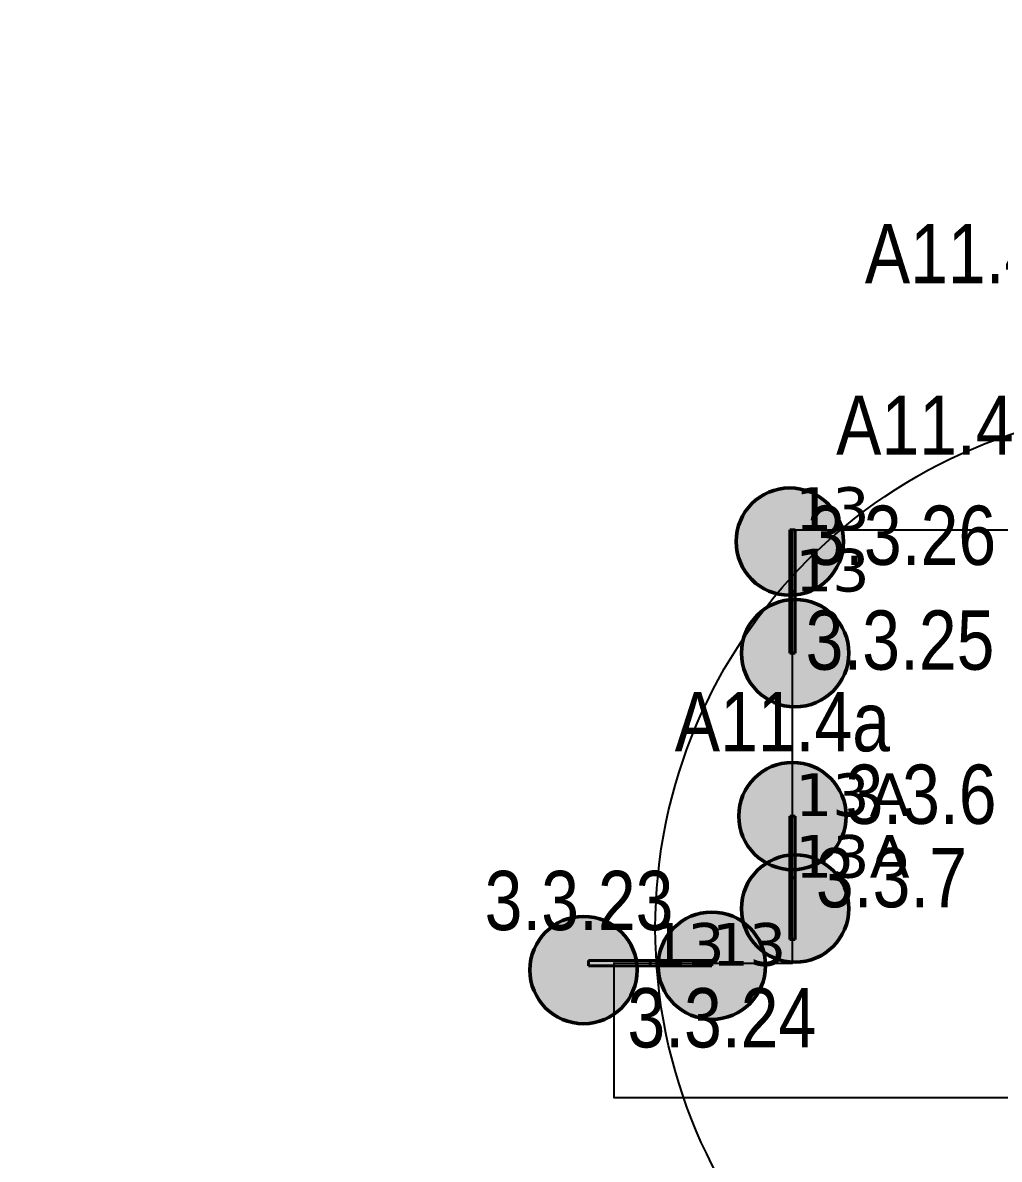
# Model space of a CAD drawing. Header units: millimetres. Extents: x -243740 to 150609, y -473655 to -165121.
# Drawn here: x -228775 to -224657, y -388168 to -383374 of the extents above; entities that cross this region are included whole.
import ezdxf
from ezdxf.enums import TextEntityAlignment as Align

# ---------------------------------------------------------------- set-up
doc = ezdxf.new("R2010")
doc.units = ezdxf.units.MM
doc.layers.add('_Гр.ЩД-1А.5.9.I2.3', color=6, linetype='Continuous')
for name, color, linetype, lineweight in [('_освещение_dali', 3, 'Continuous', 50), ('DLX_FL2_LUM 7', 5, 'Continuous', 40), ('Аварийное_овещение', 1, 'Continuous', 30), ('Освещение', 5, 'Continuous', 30)]:
    doc.layers.add(name, color=color, linetype=linetype, lineweight=lineweight)
doc.layers.add('DLX_FL2_LUM 10', color=7, linetype='Continuous', lineweight=40, true_color=0xfb1804)
doc.styles.add('Arial Narrow_6', font='ARIALN.TTF', dxfattribs={"height": 193.245432})
doc.styles.get("Standard").update_dxf_attribs({"font": 'ARIALN.TTF'})
doc.styles.add('TableTextStyle', font='')
doc.styles.get('TableTextStyle').set_extended_font_data('VERDANA.TTF')
doc.linetypes.add('Truba', pattern='A,3e-05,[4,MSH_7,S=1,R=0,X=0,Y=0],-3.022072', length=3.022102)

# ---------------------------------------------------------------- blocks, each defined once
blk = doc.blocks.new('A$C453ecf4b')
at = {"layer": 'Аварийное_овещение', "lineweight": 40, "style": 'Arial Narrow_6'}
blk.add_text('А11.4а', height=250, dxfattribs=at).set_placement((9415.9, 12964.6))
blk = doc.blocks.new('dgdg')
at = {"layer": 'DLX_FL2_LUM 10'}
for points in [[(9099.2, 10457, 0), (9099.2, 10717, 0)], [(9099.2, 10717, 0), (9099.2, 10717, 0)], [(9099.2, 10717, 0), (9099.2, 10457, 0)], [(9099.2, 10717, 0), (9121.7, 10717, 0)], [(9121.7, 10717, 0), (9099.2, 10717, 0)], [(9099.2, 10717, 0), (9099.2, 10717, 0)], [(9099.2, 10717, 0), (9099.2, 10457, 0)], [(9121.7, 10717, 0), (9099.2, 10717, 0)], [(9099.2, 10457, 0), (9099.2, 10717, 0)], [(9099.2, 10717, 0), (9121.7, 10717, 0)], [(9121.7, 10717, 0), (9121.7, 10457, 0)], [(9121.7, 10457, 0), (9121.7, 10717, 0)], [(9121.7, 10717, 0), (9121.7, 10717, 0)], [(9121.7, 10717, 0), (9121.7, 10717, 0)], [(9121.7, 10457, 0), (9121.7, 10717, 0)], [(9121.7, 10717, 0), (9121.7, 10457, 0)], [(9121.7, 10457, 0), (9099.2, 10457, 0)], [(9099.2, 10457, 0), (9099.2, 10457, 0)], [(9099.2, 10457, 0), (9121.7, 10457, 0)], [(9099.2, 10457, 0), (9099.2, 10457, 0)], [(9099.2, 10457, 0), (9121.7, 10457, 0)], [(9121.7, 10457, 0), (9099.2, 10457, 0)], [(9099.2, 10197, 0), (9099.2, 10456.9, 0)], [(9099.2, 10456.9, 0), (9099.2, 10456.9, 0)], [(9099.2, 10456.9, 0), (9099.2, 10197, 0)], [(9099.2, 10456.9, 0), (9121.7, 10456.9, 0)], [(9121.7, 10456.9, 0), (9099.2, 10456.9, 0)], [(9099.2, 10456.9, 0), (9099.2, 10456.9, 0)], [(9099.2, 10456.9, 0), (9099.2, 10197, 0)], [(9121.7, 10456.9, 0), (9099.2, 10456.9, 0)], [(9099.2, 10197, 0), (9099.2, 10456.9, 0)], [(9099.2, 10456.9, 0), (9121.7, 10456.9, 0)], [(9121.7, 10457, 0), (9121.7, 10457, 0)], [(9121.7, 10457, 0), (9121.7, 10457, 0)], [(9121.7, 10456.9, 0), (9121.7, 10197, 0)], [(9121.7, 10197, 0), (9121.7, 10456.9, 0)], [(9121.7, 10456.9, 0), (9121.7, 10456.9, 0)], [(9121.7, 10456.9, 0), (9121.7, 10456.9, 0)], [(9121.7, 10197, 0), (9121.7, 10456.9, 0)], [(9121.7, 10456.9, 0), (9121.7, 10197, 0)], [(9121.7, 10197, 0), (9099.2, 10197, 0)], [(9099.2, 10197, 0), (9099.2, 10197, 0)], [(9099.2, 10197, 0), (9121.7, 10197, 0)], [(9099.2, 10197, 0), (9099.2, 10197, 0)], [(9099.2, 10197, 0), (9121.7, 10197, 0)], [(9121.7, 10197, 0), (9099.2, 10197, 0)], [(9121.7, 10197, 0), (9121.7, 10197, 0)], [(9121.7, 10197, 0), (9121.7, 10197, 0)]]:
    blk.add_polyline3d(points, dxfattribs=at)
at = {"layer": 'DLX_FL2_LUM 7'}
for points in [[(9099.2, 11664.2, 0), (9099.2, 11924.2, 0)], [(9099.2, 11924.2, 0), (9099.2, 11924.2, 0)], [(9099.2, 11924.2, 0), (9099.2, 11664.2, 0)], [(9099.2, 11924.2, 0), (9121.7, 11924.2, 0)], [(9121.7, 11924.2, 0), (9099.2, 11924.2, 0)], [(9099.2, 11924.2, 0), (9099.2, 11924.2, 0)], [(9099.2, 11924.2, 0), (9099.2, 11664.2, 0)], [(9121.7, 11924.2, 0), (9099.2, 11924.2, 0)], [(9099.2, 11664.2, 0), (9099.2, 11924.2, 0)], [(9099.2, 11924.2, 0), (9121.7, 11924.2, 0)], [(9121.7, 11924.2, 0), (9121.7, 11664.2, 0)], [(9121.7, 11664.2, 0), (9121.7, 11924.2, 0)], [(9121.7, 11924.2, 0), (9121.7, 11924.2, 0)], [(9121.7, 11924.2, 0), (9121.7, 11924.2, 0)], [(9121.7, 11664.2, 0), (9121.7, 11924.2, 0)], [(9121.7, 11924.2, 0), (9121.7, 11664.2, 0)], [(9121.7, 11664.2, 0), (9099.2, 11664.2, 0)], [(9099.2, 11664.2, 0), (9099.2, 11664.2, 0)], [(9099.2, 11664.2, 0), (9121.7, 11664.2, 0)], [(9099.2, 11664.2, 0), (9099.2, 11664.2, 0)], [(9099.2, 11664.2, 0), (9121.7, 11664.2, 0)], [(9121.7, 11664.2, 0), (9099.2, 11664.2, 0)], [(9099.2, 11404.2, 0), (9099.2, 11664.2, 0)], [(9099.2, 11664.2, 0), (9099.2, 11664.2, 0)], [(9099.2, 11664.2, 0), (9099.2, 11404.2, 0)], [(9099.2, 11664.2, 0), (9121.7, 11664.2, 0)], [(9121.7, 11664.2, 0), (9099.2, 11664.2, 0)], [(9099.2, 11664.2, 0), (9099.2, 11664.2, 0)], [(9099.2, 11664.2, 0), (9099.2, 11404.2, 0)], [(9121.7, 11664.2, 0), (9099.2, 11664.2, 0)], [(9099.2, 11404.2, 0), (9099.2, 11664.2, 0)], [(9099.2, 11664.2, 0), (9121.7, 11664.2, 0)], [(9121.7, 11664.2, 0), (9121.7, 11664.2, 0)], [(9121.7, 11664.2, 0), (9121.7, 11664.2, 0)], [(9121.7, 11664.2, 0), (9121.7, 11404.2, 0)], [(9121.7, 11404.2, 0), (9121.7, 11664.2, 0)], [(9121.7, 11664.2, 0), (9121.7, 11664.2, 0)], [(9121.7, 11664.2, 0), (9121.7, 11664.2, 0)], [(9121.7, 11404.2, 0), (9121.7, 11664.2, 0)], [(9121.7, 11664.2, 0), (9121.7, 11404.2, 0)], [(9121.7, 11404.2, 0), (9099.2, 11404.2, 0)], [(9099.2, 11404.2, 0), (9099.2, 11404.2, 0)], [(9099.2, 11404.2, 0), (9121.7, 11404.2, 0)], [(9099.2, 11404.2, 0), (9099.2, 11404.2, 0)], [(9099.2, 11404.2, 0), (9121.7, 11404.2, 0)], [(9121.7, 11404.2, 0), (9099.2, 11404.2, 0)], [(9121.7, 11404.2, 0), (9121.7, 11404.2, 0)], [(9121.7, 11404.2, 0), (9121.7, 11404.2, 0)], [(8250.5, 10108.2, 0), (8510.5, 10108.2, 0)], [(8510.5, 10108.2, 0), (8250.5, 10108.2, 0)], [(8250.5, 10108.2, 0), (8250.5, 10108.2, 0)], [(8250.5, 10085.7, 0), (8250.5, 10108.2, 0)], [(8250.5, 10108.2, 0), (8250.5, 10108.2, 0)], [(8250.5, 10108.2, 0), (8250.5, 10085.7, 0)], [(8510.5, 10108.2, 0), (8250.5, 10108.2, 0)], [(8250.5, 10108.2, 0), (8250.5, 10085.7, 0)], [(8250.5, 10108.2, 0), (8510.5, 10108.2, 0)], [(8250.5, 10085.7, 0), (8250.5, 10108.2, 0)], [(8510.5, 10085.7, 0), (8250.5, 10085.7, 0)], [(8250.5, 10085.7, 0), (8250.5, 10085.7, 0)], [(8250.5, 10085.7, 0), (8510.5, 10085.7, 0)], [(8250.5, 10085.7, 0), (8250.5, 10085.7, 0)], [(8250.5, 10085.7, 0), (8510.5, 10085.7, 0)], [(8510.5, 10085.7, 0), (8250.5, 10085.7, 0)], [(8510.5, 10108.2, 0), (8510.5, 10108.2, 0)], [(8510.5, 10108.2, 0), (8510.5, 10085.7, 0)], [(8510.5, 10085.7, 0), (8510.5, 10108.2, 0)], [(8510.5, 10108.2, 0), (8510.5, 10108.2, 0)], [(8510.5, 10085.7, 0), (8510.5, 10108.2, 0)], [(8510.5, 10108.2, 0), (8510.5, 10085.7, 0)], [(8510.5, 10108.2, 0), (8770.5, 10108.2, 0)], [(8770.5, 10108.2, 0), (8510.5, 10108.2, 0)], [(8510.5, 10108.2, 0), (8510.5, 10108.2, 0)], [(8510.5, 10085.7, 0), (8510.5, 10108.2, 0)], [(8510.5, 10108.2, 0), (8510.5, 10108.2, 0)], [(8510.5, 10108.2, 0), (8510.5, 10085.7, 0)], [(8770.5, 10108.2, 0), (8510.5, 10108.2, 0)], [(8510.5, 10108.2, 0), (8510.5, 10085.7, 0)], [(8510.5, 10108.2, 0), (8770.5, 10108.2, 0)], [(8510.5, 10085.7, 0), (8510.5, 10108.2, 0)], [(8510.5, 10085.7, 0), (8510.5, 10085.7, 0)], [(8510.5, 10085.7, 0), (8510.5, 10085.7, 0)], [(8770.5, 10085.7, 0), (8510.5, 10085.7, 0)], [(8510.5, 10085.7, 0), (8510.5, 10085.7, 0)], [(8510.5, 10085.7, 0), (8770.5, 10085.7, 0)], [(8510.5, 10085.7, 0), (8510.5, 10085.7, 0)], [(8510.5, 10085.7, 0), (8770.5, 10085.7, 0)], [(8770.5, 10085.7, 0), (8510.5, 10085.7, 0)], [(8770.5, 10108.2, 0), (8770.5, 10108.2, 0)], [(8770.5, 10108.2, 0), (8770.5, 10085.7, 0)], [(8770.5, 10085.7, 0), (8770.5, 10108.2, 0)], [(8770.5, 10108.2, 0), (8770.5, 10108.2, 0)], [(8770.5, 10085.7, 0), (8770.5, 10108.2, 0)], [(8770.5, 10108.2, 0), (8770.5, 10085.7, 0)], [(8770.5, 10085.7, 0), (8770.5, 10085.7, 0)], [(8770.5, 10085.7, 0), (8770.5, 10085.7, 0)]]:
    blk.add_polyline3d(points, dxfattribs=at)
at = {"layer": 'Аварийное_овещение', "lineweight": 40, "style": 'Arial Narrow_6'}
blk.add_text('А11.4а', height=250, dxfattribs=at).set_placement((8614.3, 10990))
at = {"layer": 'Освещение', "lineweight": 40, "style": 'Arial Narrow_6'}
blk.add_text('А11.4', height=250, dxfattribs=at).set_placement((9294.8, 12240.7))
blk = doc.blocks.new('A$Cab2378fa')
at = {"lineweight": 25, "true_color": 0xfff5f5}
h = blk.add_hatch(color=7, dxfattribs=at)
h.dxf.hatch_style = 1
h.paths.add_polyline_path([(0, 0), (-141.6, -170.3, 0.174923), (3, -222.4, 0.197808), (162.3, -156.8)])
h.paths.add_polyline_path([(-163.2, 157.6), (0, 0), (147.8, 177.8, 0.175398), (3, 230.2, 0.209014)])
at = {"lineweight": 25}
h = blk.add_hatch(color=0, dxfattribs=at)
h.paths.add_polyline_path([(162.3, -156.8, 0.442338), (147.8, 177.8), (0, 0)])
h.paths.add_polyline_path([(-141.6, -170.3), (0, 0), (-163.2, 157.6, 0.430096)])
blk.add_circle((3, 3.9), 226.3)

msp = doc.modelspace()

# ---------------------------------------------------------------- linework, layer by layer
at = {"layer": '_Гр.ЩД-1А.5.9.I2.3', "ltscale": 100}
msp.add_lwpolyline([(-220724.9, -387909.1), (-223323.8, -387909.1), (-226280.8, -387909.1), (-226280.8, -387339.2), (-225869.5, -387340.3), (-225529.5, -387340.3), (-225529.5, -386720.3), (-225529.5, -386033), (-225529.5, -385513), (-223255.4, -385513), (-223255.4, -386055.2), (-223989.5, -387340.3), (-223469.5, -387340.3), (-223089.5, -387240.3), (-222569.5, -387240.3), (-221889.5, -387340.3), (-221369.5, -387340.3), (-221589.5, -387240.3), (-221069.5, -387240.3), (-220089.5, -387240.3)], dxfattribs=at)
at = {"layer": 'Defpoints', "color": 3, "ltscale": 100}
msp.add_circle((-223911.8, -387192.8), 2195.9, dxfattribs=at)

# ---------------------------------------------------------------- block references
at = {"layer": '_освещение_dali', "ltscale": 100}
msp.add_blockref('A$C453ecf4b', (-234640, -397437.2), dxfattribs=at)
at = {"layer": '_освещение_dali', "color": 5, "ltscale": 100}
for p in [(-225543.7, -385566.5), (-225521.2, -386036.9), (-225872.5, -387355.4), (-226413.5, -387373.7)]:
    msp.add_blockref('A$Cab2378fa', p, dxfattribs=at)
at = {"layer": '_освещение_dali', "color": 1, "ltscale": 100}
for p in [(-225532.5, -386724.2), (-225521.2, -387114.2)]:
    msp.add_blockref('A$Cab2378fa', p, dxfattribs=at)
at = {"layer": 'Defpoints', "linetype": 'Truba'}
msp.add_blockref('dgdg', (-234640, -397437.2), dxfattribs=at)

# ---------------------------------------------------------------- texts
at = {"layer": '_Гр.ЩД-1А.5.9.I2.3', "ltscale": 100}
for s, p in [('3.3.26', (-225068.7, -385735.9)), ('3.3.25', (-225075.9, -386177.9)), ('3.3.6', (-224987.3, -386828.2)), ('3.3.7', (-225111.9, -387180.1)), ('3.3.23', (-226429.6, -387276.4)), ('3.3.24', (-225827.2, -387771))]:
    msp.add_text(s, height=250, dxfattribs=at).set_placement(p, align=Align.BOTTOM_CENTER)
at = {"layer": '_освещение_dali', "color": 63, "true_color": 0xbddd80, "style": 'TableTextStyle'}
for s, p in [('13', (-225518.3, -385513)), ('13', (-225518.3, -385773)), ('13А', (-225518.3, -386720.2)), ('13А', (-225518.3, -386980.2)), ('13', (-226129.5, -387351.5)), ('13', (-225869.5, -387351.5))]:
    msp.add_text(s, height=180, dxfattribs=at).set_placement(p)

doc.saveas('drawing.dxf')
